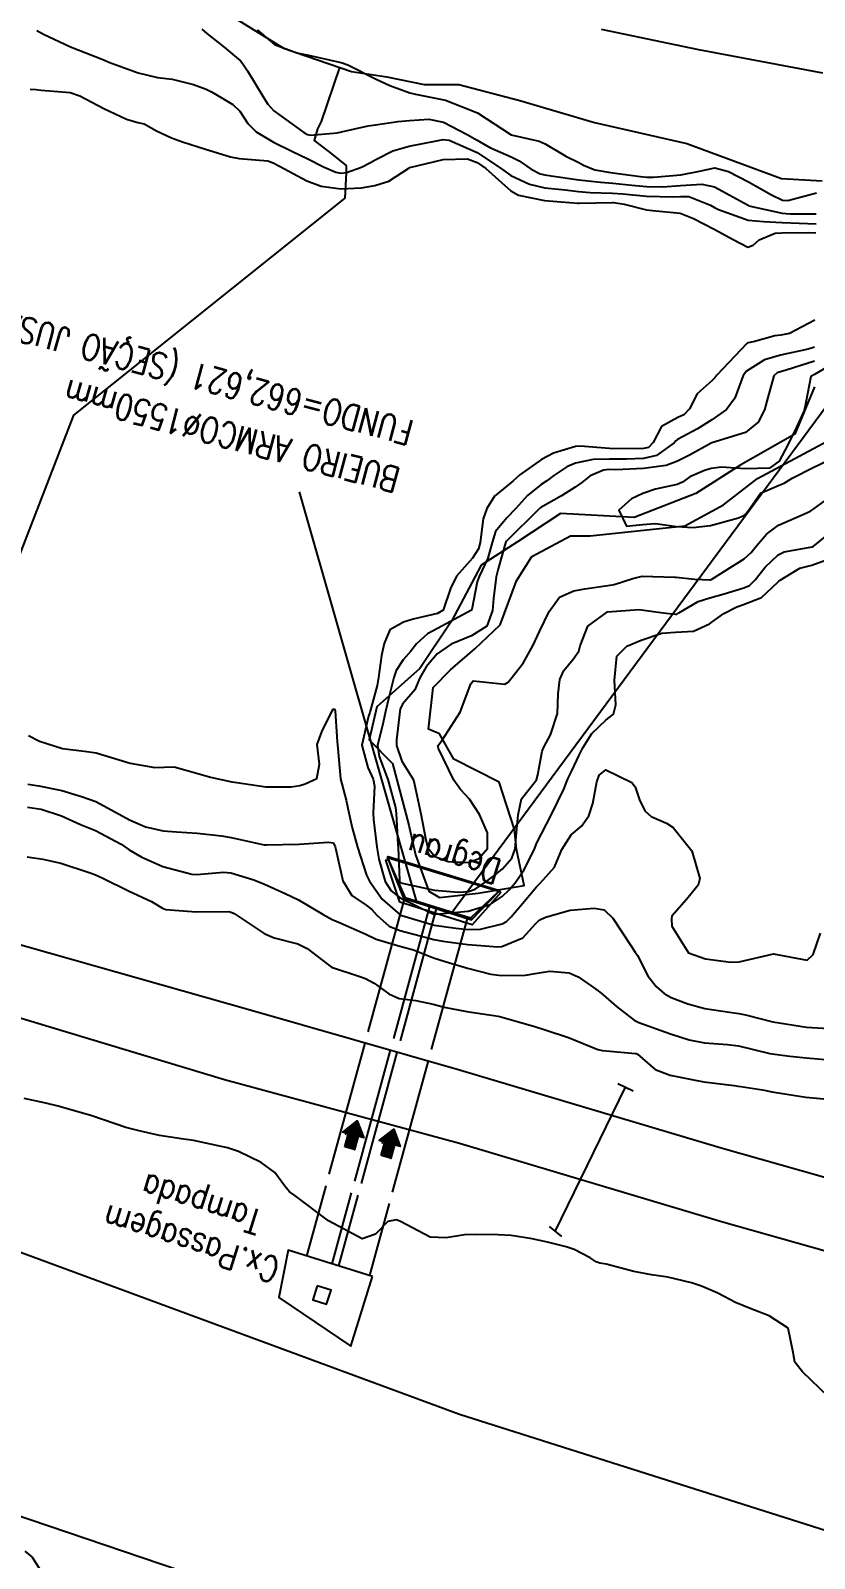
# Model space of a CAD drawing. Header units: metres. Extents: x 292545 to 299085, y 7450245 to 7463078.
# Drawn here: x 295519.6 to 295565.8, y 7462141.5 to 7462231.4 of the extents above; entities that cross this region are included whole.
import ezdxf

# ---------------------------------------------------------------- set-up
doc = ezdxf.new("R2010")
doc.units = ezdxf.units.M
doc.linetypes.add('CONTINUO', pattern=[0])
doc.linetypes.add('TRACEJADO', pattern=[8.7, 8, -0.7])
for name, color, linetype in [('BASE', 45, 'Continuous'), ('BUEIRO', 151, 'Continuous'), ('CAIXA', 45, 'Continuous'), ('Curvas de Nivel 1m', 11, 'Continuous'), ('Curvas de Nivel 5m', 15, 'Continuous'), ('Hidrografia', 140, 'Continuous'), ('Linha Férrea', 20, 'Continuous'), ('Pórtico', 62, 'Continuous'), ('TEXTO', 45, 'Continuous'), ('Vias Primárias', 230, 'Continuous')]:
    doc.layers.add(name, color=color, linetype=linetype)
doc.styles.add('ROMANS', font='romans', dxfattribs={"height": 0.2})
doc.styles.add('SIMPLEX', font='simplex', dxfattribs={"height": 0.2})

msp = doc.modelspace()

# ---------------------------------------------------------------- hatches: boundary and pattern name
at = {"layer": 'TEXTO'}
for points in [[(295538.139, 7462165.703), (295538.358, 7462166.485), (295538.027, 7462166.577), (295538.876, 7462167.24), (295539.258, 7462166.233), (295538.927, 7462166.325), (295538.709, 7462165.544)], [(295540.286, 7462165.199), (295540.505, 7462165.981), (295540.174, 7462166.073), (295541.023, 7462166.736), (295541.405, 7462165.729), (295541.074, 7462165.821), (295540.856, 7462165.04)]]:
    msp.add_hatch(color=256, dxfattribs=at).paths.add_polyline_path(points)

# ---------------------------------------------------------------- linework, layer by layer
at = {"layer": 'BASE', "linetype": 'CONTINUO'}
msp.add_polyline3d([(295539.778, 7462158.073, 667.402), (295534.802, 7462159.619, 667.465), (295534.257, 7462156.842, 667.403), (295538.496, 7462153.972, 667.358)], close=True, dxfattribs=at)
at = {"layer": 'BUEIRO', "linetype": 'TRACEJADO', "flags": 128}
for points in [[(295541.621, 7462180.196), (295535.897, 7462159.279)], [(295543.116, 7462179.787), (295537.378, 7462158.819)], [(295543.511, 7462179.648), (295537.777, 7462158.695)], [(295545.344, 7462179.146), (295539.593, 7462158.131)]]:
    msp.add_lwpolyline(points, dxfattribs=at)
at = {"layer": 'BUEIRO', "linetype": 'CONTINUO'}
msp.add_polyline3d([(295547.334, 7462180.662, 663.114), (295545.645, 7462178.774, 664.972), (295541.378, 7462180.099, 664.951), (295540.56, 7462182.569, 663.156), (295540.697, 7462182.605, 663.156), (295541.602, 7462180.329, 664.911), (295545.607, 7462179.062, 664.958), (295547.255, 7462180.761, 663.125)], close=True, dxfattribs=at)
for points in [[(295540.661, 7462182.715, 662.647), (295540.7, 7462182.792, 662.197), (295547.192, 7462180.806, 662.145), (295547.196, 7462180.716, 662.615)], [(295540.697, 7462182.605, 663.156), (295540.661, 7462182.715, 662.647), (295541.701, 7462180.357, 662.656)], [(295547.196, 7462180.716, 662.615), (295540.661, 7462182.715, 662.647)], [(295545.607, 7462179.062, 664.958), (295545.547, 7462179.153, 662.601), (295541.701, 7462180.357, 662.656), (295541.602, 7462180.329, 664.911)], [(295547.255, 7462180.761, 663.125), (295547.196, 7462180.716, 662.615), (295545.547, 7462179.153, 662.601)]]:
    msp.add_polyline3d(points, dxfattribs=at)
at = {"layer": 'CAIXA', "linetype": 'CONTINUO'}
msp.add_polyline3d([(295536.521, 7462157.524, 667.646), (295536.263, 7462156.712, 667.629), (295537.077, 7462156.454, 667.629), (295537.334, 7462157.267, 667.625)], close=True, dxfattribs=at)
at = {"layer": 'Curvas de Nivel 1m', "flags": 128}
for points, elevation in [([(295520.02, 7462231.382), (295520.412, 7462231.169), (295522.006, 7462230.419), (295523.801, 7462229.717), (295523.995, 7462229.631), (295524.264, 7462229.517), (295525.987, 7462228.877), (295527.12, 7462228.618), (295527.983, 7462228.504), (295529.234, 7462228.204), (295529.978, 7462227.917), (295530.295, 7462227.764), (295530.871, 7462227.437), (295531.561, 7462227.018), (295531.965, 7462226.628), (295532.444, 7462225.909), (295532.93, 7462225.415), (295533.944, 7462224.807), (295535.071, 7462224.253), (295535.93, 7462223.853), (295536.893, 7462223.365), (295537.612, 7462223.046), (295537.919, 7462222.989), (295538.244, 7462223.022), (295539.12, 7462223.338), (295539.65, 7462223.61), (295539.93, 7462223.77), (295540.965, 7462224.292), (295541.936, 7462224.581), (295543.545, 7462224.892), (295543.94, 7462224.97), (295544.29, 7462224.925), (295545.932, 7462224.195), (295547.376, 7462223.245), (295547.919, 7462222.855), (295549.022, 7462222.332), (295549.912, 7462222.123), (295551.107, 7462222.002), (295551.91, 7462221.909), (295552.579, 7462221.85), (295553.909, 7462221.813), (295554.517, 7462221.769), (295555.908, 7462221.638), (295557.445, 7462221.588), (295557.908, 7462221.616), (295558.402, 7462221.607), (295559.668, 7462221.094), (295559.901, 7462220.968), (295560.135, 7462220.852), (295561.89, 7462220.223), (295562.801, 7462220.149), (295563.888, 7462220.078), (295564.884, 7462220.039), (295565.888, 7462220.007)], 663), ([(295529.727, 7462231.453), (295530.019, 7462231.202), (295531.042, 7462230.4), (295531.996, 7462229.598), (295532.144, 7462229.418), (295532.409, 7462228.996), (295533.379, 7462227.406), (295533.612, 7462227.048), (295533.965, 7462226.657), (295535.729, 7462225.382), (295535.951, 7462225.259), (295536.118, 7462225.21), (295537.687, 7462225.354), (295537.954, 7462225.413), (295539.521, 7462225.77), (295539.958, 7462225.834), (295541.258, 7462226.013), (295541.954, 7462226.075), (295543.098, 7462226.151), (295543.953, 7462225.978), (295545.349, 7462225.266), (295545.94, 7462224.925), (295546.688, 7462224.5), (295547.93, 7462223.935), (295548.41, 7462223.715), (295549.11, 7462223.222), (295549.65, 7462222.944), (295549.92, 7462222.877), (295550.297, 7462222.829), (295551.917, 7462222.592), (295553.192, 7462222.448), (295553.915, 7462222.392), (295555.039, 7462222.278), (295555.913, 7462222.194), (295556.873, 7462222.171), (295557.914, 7462222.255), (295559.156, 7462222.342), (295559.914, 7462222.17), (295561.88, 7462221.094), (295561.903, 7462221.083), (295561.935, 7462221.07), (295563.897, 7462220.624), (295564.352, 7462220.587), (295565.896, 7462220.588)], 662), ([(295532.992, 7462231.41), (295534.01, 7462230.559), (295535.328, 7462230.061), (295536.001, 7462229.916), (295537.829, 7462229.519), (295537.995, 7462229.475), (295538.324, 7462229.347), (295539.985, 7462228.52), (295540.793, 7462228.134), (295541.977, 7462227.708), (295542.297, 7462227.626), (295543.973, 7462227.302), (295544.066, 7462227.279), (295545.962, 7462226.541), (295547.943, 7462225.24), (295549.591, 7462224.867), (295549.938, 7462224.714), (295551.154, 7462223.974), (295551.927, 7462223.603), (295552.187, 7462223.447), (295552.865, 7462223.176), (295553.778, 7462223.019), (295553.921, 7462223.002), (295555.56, 7462222.786), (295555.919, 7462222.749), (295556.31, 7462222.745), (295557.92, 7462222.878), (295559.019, 7462223.104), (295559.925, 7462223.29), (295560.73, 7462223.082), (295561.917, 7462222.474), (295563.253, 7462221.713), (295563.906, 7462221.4), (295564.229, 7462221.368), (295565.911, 7462221.83)], 661), ([(295519.633, 7462227.917), (295519.976, 7462227.906), (295520.28, 7462227.87), (295521.975, 7462227.732), (295522.542, 7462227.534), (295523.966, 7462226.79), (295525.302, 7462226.164), (295525.958, 7462225.973), (295526.34, 7462225.877), (295527.056, 7462225.483), (295527.947, 7462225.056), (295528.588, 7462224.819), (295529.937, 7462224.4), (295531.423, 7462223.943), (295531.929, 7462223.848), (295533.618, 7462223.714), (295533.926, 7462223.6), (295534.305, 7462223.396), (295535.915, 7462222.541), (295536.762, 7462222.218), (295537.91, 7462222.064), (295539.125, 7462222.123), (295539.912, 7462222.252), (295540.731, 7462222.505), (295541.923, 7462223.282), (295541.974, 7462223.309), (295543.928, 7462223.779), (295545.372, 7462223.822), (295545.927, 7462223.619), (295546.439, 7462223.255), (295547.91, 7462221.943), (295548.362, 7462221.688), (295549.904, 7462221.367), (295551.868, 7462221.226), (295551.903, 7462221.224), (295551.934, 7462221.22), (295553.904, 7462221.256), (295553.986, 7462221.251), (295554.589, 7462221.16), (295555.898, 7462220.835), (295556.25, 7462220.785), (295557.895, 7462220.622), (295558.677, 7462220.322), (295559.882, 7462219.69), (295561.012, 7462219.079), (295561.869, 7462218.639), (295562.191, 7462218.746), (295562.537, 7462219.063), (295563.483, 7462219.45), (295563.879, 7462219.48), (295565.414, 7462219.493), (295565.88, 7462219.467)], 664), ([(295565.816, 7462214.343), (295564.325, 7462213.56), (295563.807, 7462213.455), (295563.451, 7462213.409), (295562.198, 7462213.066), (295561.871, 7462213), (295561.802, 7462212.97), (295560.038, 7462211.096), (295559.927, 7462210.951), (295559.778, 7462210.778), (295558.881, 7462209.994), (295558.444, 7462209.113), (295558.1, 7462208.765), (295557.748, 7462208.613), (295556.789, 7462208.083), (295556.291, 7462207.134), (295556.015, 7462206.852), (295555.729, 7462206.791), (295555.357, 7462206.773), (295553.729, 7462206.781), (295551.998, 7462206.919), (295551.73, 7462206.91), (295550.421, 7462206.508), (295549.722, 7462206.134), (295548.452, 7462205.229), (295548.052, 7462204.89), (295547.703, 7462204.595), (295546.955, 7462203.987), (295546.496, 7462203.252), (295546.288, 7462202.643), (295546.114, 7462201.255), (295546.025, 7462200.891), (295545.654, 7462200.339), (295544.722, 7462199.274), (295544.368, 7462198.543), (295543.945, 7462197.285), (295543.611, 7462197.078), (295542.164, 7462196.748), (295541.606, 7462196.577), (295540.804, 7462196.115), (295540.461, 7462195.321), (295540.296, 7462194.612), (295540.128, 7462193.324), (295540.051, 7462192.84), (295539.647, 7462191.329), (295539.624, 7462191.248), (295539.54, 7462191.041), (295539.145, 7462189.336), (295539.503, 7462188.012), (295539.811, 7462187.327), (295539.896, 7462186.919), (295539.822, 7462185.327), (295539.831, 7462184.965), (295540.031, 7462183.324), (295540.14, 7462182.625), (295540.526, 7462181.319), (295540.873, 7462180.773), (295541.413, 7462180.358), (295543.245, 7462179.451), (295543.404, 7462179.401), (295543.508, 7462179.392), (295545.406, 7462179.562), (295546.695, 7462179.962), (295547.415, 7462180.424), (295547.826, 7462180.829), (295548.166, 7462181.233), (295548.688, 7462181.974), (295549.305, 7462183.221), (295549.343, 7462183.332), (295549.457, 7462183.598), (295550.285, 7462185.208), (295551.032, 7462186.741), (295551.219, 7462187.194), (295551.299, 7462187.39), (295551.502, 7462187.823), (295551.948, 7462188.755), (295552.156, 7462189.184), (295552.68, 7462190.03), (295553.539, 7462190.823), (295553.969, 7462191.164), (295554.1, 7462191.714), (295554.023, 7462193.163), (295554.166, 7462194.579), (295554.752, 7462195.153), (295555.597, 7462195.507), (295556.799, 7462195.93), (295557.602, 7462195.983), (295558.677, 7462196.034), (295559.607, 7462196.472), (295560.457, 7462197.087), (295561.218, 7462197.477), (295561.621, 7462197.6), (295562.671, 7462198.016), (295563.632, 7462198.914), (295563.693, 7462198.988), (295563.769, 7462199.049), (295564.935, 7462199.745), (295565.646, 7462199.921), (295566.444, 7462200.225)], 664), ([(295565.8, 7462212.746), (295565.411, 7462212.637), (295563.795, 7462212.286), (295562.841, 7462212.011), (295561.786, 7462211.337), (295561.595, 7462211.073), (295561.105, 7462209.738), (295560.614, 7462209.087), (295559.747, 7462208.471), (295558.899, 7462207.951), (295557.735, 7462207.309), (295557.624, 7462207.231), (295557.524, 7462207.122), (295556.491, 7462206.366), (295555.723, 7462206.195), (295554.722, 7462206.154), (295553.723, 7462206.16), (295552.756, 7462206.146), (295551.72, 7462205.922), (295551.21, 7462205.703), (295550.447, 7462205.203), (295550.033, 7462204.882), (295549.705, 7462204.668), (295548.892, 7462204.025), (295548.194, 7462203.232), (295547.678, 7462202.701), (295547.01, 7462201.906), (295546.822, 7462201.248), (295546.572, 7462200.332), (295546.052, 7462199.256), (295545.944, 7462198.951), (295545.614, 7462197.319), (295545.602, 7462197.271), (295543.602, 7462196.188), (295543.011, 7462195.883), (295542.366, 7462195.302), (295542.031, 7462194.863), (295541.583, 7462194.355), (295541.159, 7462193.733), (295541.028, 7462193.315), (295540.734, 7462192.139), (295540.544, 7462191.32), (295540.357, 7462190.499), (295540.07, 7462189.325), (295540.166, 7462188.671), (295540.686, 7462187.318), (295541.128, 7462185.662), (295541.171, 7462185.313), (295541.273, 7462183.494), (295541.281, 7462183.312), (295541.359, 7462181.376), (295541.374, 7462181.31), (295541.392, 7462181.28), (295541.422, 7462181.257), (295541.515, 7462181.216), (295543.418, 7462180.799), (295544.83, 7462180.682), (295545.418, 7462180.724), (295545.811, 7462180.864), (295546.39, 7462181.25), (295546.979, 7462181.695), (295547.435, 7462182.063), (295547.984, 7462182.696), (295548.172, 7462183.233), (295548.277, 7462184.42), (295548.354, 7462185.231), (295548.543, 7462186.169), (295549.367, 7462187.221), (295549.424, 7462187.291), (295549.498, 7462187.583), (295549.76, 7462188.976), (295549.853, 7462189.215), (295550.262, 7462189.94), (295550.67, 7462191.203), (295550.695, 7462192.344), (295550.794, 7462193.202), (295551.036, 7462193.733), (295551.581, 7462194.402), (295551.913, 7462194.862), (295552.001, 7462195.186), (295552.453, 7462196.333), (295553.613, 7462197.17), (295555.452, 7462197.306), (295555.615, 7462197.305), (295556.883, 7462197.127), (295557.612, 7462197.037), (295557.687, 7462197.045), (295557.817, 7462197.118), (295558.937, 7462197.793), (295559.626, 7462197.999), (295560.473, 7462198.245), (295561.636, 7462198.589), (295561.97, 7462198.734), (295562.302, 7462199.063), (295562.892, 7462199.81), (295563.655, 7462200.528), (295564.006, 7462200.698), (295565.662, 7462200.997), (295565.685, 7462201.007), (295565.711, 7462201.029), (295567.679, 7462202.616)], 663), ([(295565.792, 7462211.921), (295564.13, 7462211.388), (295563.785, 7462211.297), (295563.597, 7462211.239), (295563.408, 7462211.054), (295563.044, 7462209.777), (295562.844, 7462209.059), (295562.475, 7462208.333), (295561.739, 7462207.722), (295559.758, 7462207.124), (295559.733, 7462207.115), (295559.709, 7462207.1), (295558.437, 7462206.402), (295557.722, 7462206.037), (295557.059, 7462205.787), (295555.718, 7462205.602), (295554.091, 7462205.539), (295553.717, 7462205.542), (295553.371, 7462205.519), (295552.587, 7462205.181), (295552.099, 7462204.794), (295551.703, 7462204.517), (295550.895, 7462203.998), (295549.684, 7462203.315), (295549.624, 7462203.271), (295549.566, 7462203.212), (295547.664, 7462201.336), (295547.621, 7462201.283), (295547.607, 7462201.241), (295547.179, 7462199.713), (295547.06, 7462199.246), (295546.907, 7462197.964), (295546.844, 7462197.248), (295546.511, 7462196.344), (295545.598, 7462195.756), (295544.401, 7462195.278), (295543.587, 7462194.704), (295542.927, 7462193.949), (295542.562, 7462193.3), (295542.268, 7462192.598), (295541.549, 7462191.748), (295541.409, 7462191.447), (295541.38, 7462191.312), (295541.19, 7462189.649), (295541.191, 7462189.313), (295541.509, 7462188.402), (295542.185, 7462187.303), (295542.394, 7462186.391), (295542.614, 7462185.299), (295542.886, 7462183.868), (295543.038, 7462183.294), (295543.445, 7462182.79), (295544.224, 7462182.496), (295545.441, 7462182.439), (295546.029, 7462182.669), (295546.55, 7462183.249), (295546.536, 7462184.175), (295546.07, 7462185.254), (295545.482, 7462186.152), (295544.946, 7462186.727), (295544.558, 7462187.274), (295543.664, 7462189.145), (295543.631, 7462189.288), (295543.867, 7462189.626), (295544.936, 7462191.269), (295545.56, 7462192.95), (295545.698, 7462193.123), (295547.56, 7462192.918), (295547.759, 7462193.04), (295547.916, 7462193.236), (295548.649, 7462194.157), (295549.225, 7462195.224), (295549.601, 7462196.027), (295550.168, 7462197.204), (295550.788, 7462198.035), (295551.631, 7462198.411), (295552.279, 7462198.538), (295553.636, 7462198.726), (295554.01, 7462198.792), (295555.094, 7462199.148), (295555.644, 7462199.276), (295557.544, 7462199.22), (295557.644, 7462199.208), (295558.738, 7462199.109), (295559.642, 7462199.062), (295559.676, 7462199.066), (295559.754, 7462199.098), (295561.655, 7462200.288), (295562.058, 7462200.665), (295562.389, 7462201.063), (295562.971, 7462201.755), (295563.675, 7462202.271), (295565.38, 7462203.025), (295565.584, 7462203.122), (295565.686, 7462203.194), (295566.749, 7462203.958)], 662), ([(295566.974, 7462211.826), (295565.784, 7462211.144), (295565.571, 7462211.023), (295565.287, 7462209.501), (295565.179, 7462209.029), (295564.741, 7462208.033), (295564.252, 7462207.042), (295563.723, 7462206.037), (295563.147, 7462205.628), (295561.718, 7462205.595), (295560.325, 7462205.697), (295559.718, 7462205.617), (295559.327, 7462205.494), (295558.447, 7462205.113), (295558.02, 7462204.805), (295557.706, 7462204.676), (295556.44, 7462204.395), (295555.698, 7462204.133), (295555.021, 7462203.822), (295554.272, 7462203.161), (295554.735, 7462202.215), (295555.675, 7462202.322), (295556.431, 7462202.377), (295557.674, 7462202.199), (295558.644, 7462202.139), (295559.675, 7462202.265), (295561.318, 7462202.714), (295561.681, 7462202.872), (295561.787, 7462202.964), (295561.858, 7462203.068), (295562.609, 7462204.151), (295563.707, 7462204.634), (295564, 7462204.754), (295564.481, 7462205.038), (295565.719, 7462205.669), (295566.626, 7462206.109)], 661), ([(295519.495, 7462187.035), (295520.125, 7462186.933), (295521.49, 7462186.663), (295522.714, 7462186.302), (295523.481, 7462186.029), (295524.424, 7462185.51), (295525.467, 7462184.933), (295526.418, 7462184.536), (295527.461, 7462184.292), (295528.229, 7462184.237), (295529.46, 7462184.149), (295530.89, 7462184.005), (295531.458, 7462183.908), (295533.39, 7462183.474), (295533.453, 7462183.467), (295533.511, 7462183.466), (295535.454, 7462183.511), (295537.187, 7462183.631), (295537.455, 7462183.585), (295537.543, 7462183.448), (295537.573, 7462183.358), (295537.613, 7462183.195), (295538.028, 7462181.351), (295538.566, 7462180.494), (295539.409, 7462179.926), (295539.728, 7462179.657), (295540.023, 7462179.331), (295540.754, 7462178.677), (295541.394, 7462178.424), (295542.572, 7462178.117), (295543.389, 7462177.901), (295543.911, 7462177.805), (295545.386, 7462177.608), (295547.152, 7462177.476), (295547.385, 7462177.493), (295548.617, 7462177.995), (295549.397, 7462178.834), (295549.58, 7462179.038), (295549.953, 7462179.212), (295551.407, 7462179.62), (295552.831, 7462179.754), (295553.408, 7462179.654), (295553.928, 7462179.165), (295554.986, 7462177.547), (295555.242, 7462177.151), (295555.301, 7462177.079), (295555.371, 7462176.956), (295555.976, 7462175.758), (295556.469, 7462175.133), (295556.944, 7462174.721), (295557.347, 7462174.497), (295558.334, 7462174.119), (295559.34, 7462173.839), (295560.789, 7462173.635), (295561.338, 7462173.557), (295561.733, 7462173.471), (295563.333, 7462173.05), (295565.329, 7462172.753), (295565.632, 7462172.722), (295567.327, 7462172.62)], 666), ([(295519.475, 7462185.694), (295520.28, 7462185.562), (295521.469, 7462185.176), (295522.597, 7462184.666), (295523.461, 7462184.318), (295524.973, 7462183.505), (295525.448, 7462183.185), (295526.198, 7462182.736), (295527.434, 7462182.205), (295529.133, 7462181.748), (295529.427, 7462181.732), (295531.008, 7462181.856), (295531.429, 7462181.816), (295532.786, 7462181.416), (295533.42, 7462181.157), (295534.63, 7462180.607), (295535.411, 7462180.235), (295536.88, 7462179.365), (295537.4, 7462179.069), (295537.866, 7462178.888), (295539.392, 7462178.208), (295539.984, 7462177.926), (295541.385, 7462177.517), (295542.184, 7462177.302), (295543.376, 7462176.826), (295544.052, 7462176.601), (295545.367, 7462176.221), (295546.741, 7462175.867), (295547.361, 7462175.782), (295548.784, 7462175.803), (295549.36, 7462175.897), (295550.201, 7462176.047), (295551.36, 7462175.947), (295551.885, 7462175.712), (295552.655, 7462175.177), (295553.061, 7462174.884), (295553.348, 7462174.649), (295554.131, 7462173.952), (295555.18, 7462173.152), (295555.332, 7462173.076), (295555.455, 7462173.024), (295557.321, 7462172.345), (295558.425, 7462172), (295559.314, 7462171.828), (295560.667, 7462171.732), (295561.312, 7462171.655), (295563.158, 7462171.199), (295563.305, 7462171.172), (295564.348, 7462171.04), (295565.302, 7462170.938), (295567.091, 7462170.793)], 667), ([(295519.441, 7462182.766), (295520.369, 7462182.631), (295521.436, 7462182.395), (295523.1, 7462181.853), (295523.426, 7462181.735), (295523.903, 7462181.515), (295525.416, 7462180.764), (295526.765, 7462180.131), (295527.406, 7462179.746), (295527.601, 7462179.673), (295529.404, 7462179.537), (295531.294, 7462179.541), (295531.404, 7462179.53), (295531.633, 7462179.428), (295533.391, 7462178.264), (295533.996, 7462178.008), (295535.386, 7462177.65), (295535.931, 7462177.375), (295537.367, 7462176.277), (295538.963, 7462175.74), (295539.357, 7462175.614), (295539.877, 7462175.332), (295540.728, 7462174.701), (295541.344, 7462174.427), (295542.335, 7462174.308), (295543.341, 7462174.101), (295543.985, 7462173.925), (295545.337, 7462173.67), (295547.179, 7462173.397), (295547.334, 7462173.355), (295547.746, 7462173.236), (295549.326, 7462172.777), (295549.944, 7462172.591), (295551.317, 7462172.131), (295553.042, 7462171.438), (295553.306, 7462171.367), (295555.251, 7462171.203), (295555.303, 7462171.188), (295555.372, 7462171.149), (295556.424, 7462170.263), (295557.291, 7462169.914), (295558.772, 7462169.621), (295559.287, 7462169.528), (295561.056, 7462169.311), (295561.285, 7462169.279), (295561.46, 7462169.253), (295562.737, 7462169.058), (295563.198, 7462168.967), (295563.282, 7462168.947), (295563.416, 7462168.914), (295565.279, 7462168.631), (295566.75, 7462168.481)], 668), ([(295566.591, 7462151.015), (295565.087, 7462152.465), (295564.63, 7462153.035), (295564.53, 7462153.605), (295564.242, 7462155.039), (295563.124, 7462155.769), (295562.001, 7462156.196), (295561.135, 7462156.548), (295560.099, 7462157.09), (295559.147, 7462157.517), (295558.544, 7462157.711), (295557.152, 7462158.043), (295556.198, 7462158.179), (295555.155, 7462158.364), (295553.533, 7462158.793), (295553.16, 7462158.867), (295552.936, 7462158.949), (295552.584, 7462159.179), (295551.646, 7462159.671), (295551.169, 7462159.829), (295550.07, 7462160.104), (295549.179, 7462160.29), (295547.934, 7462160.48), (295547.182, 7462160.533), (295545.891, 7462160.551), (295545.182, 7462160.523), (295544.107, 7462160.353), (295543.179, 7462160.386), (295541.427, 7462161.308), (295541.194, 7462161.411), (295540.683, 7462161.318), (295539.944, 7462160.566), (295539.177, 7462160.288), (295537.193, 7462161.36), (295535.207, 7462162.838), (295534.884, 7462163.059), (295534.606, 7462163.389), (295534.019, 7462164.196), (295533.227, 7462164.774), (295531.879, 7462165.424), (295531.236, 7462165.643), (295530.957, 7462165.713), (295529.242, 7462166.087), (295528.525, 7462166.18), (295527.246, 7462166.379), (295526.115, 7462166.626), (295525.253, 7462166.834), (295523.263, 7462167.53), (295521.268, 7462168.106), (295520.549, 7462168.278), (295519.273, 7462168.553)], 668), ([(295519.303, 7462141.921), (295519.734, 7462141.568), (295520.214, 7462140.83)], 668)]:
    msp.add_lwpolyline(points, dxfattribs=dict(at, elevation=elevation))
at = {"layer": 'Curvas de Nivel 5m', "elevation": 665, "flags": 128}
msp.add_lwpolyline([(295519.526, 7462189.897), (295520.174, 7462189.563), (295521.519, 7462189.129), (295522.958, 7462188.969), (295523.517, 7462188.889), (295524.419, 7462188.605), (295525.511, 7462188.282), (295526.966, 7462188.027), (295527.508, 7462188.031), (295528.092, 7462188.054), (295529.496, 7462187.659), (295530.231, 7462187.443), (295531.49, 7462187.183), (295531.789, 7462187.128), (295533.488, 7462186.883), (295534.988, 7462186.888), (295535.489, 7462186.97), (295535.816, 7462187.051), (295536.502, 7462187.37), (295536.661, 7462188.213), (295536.517, 7462189.37), (295536.784, 7462190.114), (295537.396, 7462191.361), (295537.456, 7462191.449), (295537.544, 7462191.454), (295537.573, 7462191.36), (295537.692, 7462189.525), (295537.712, 7462189.357), (295537.73, 7462189.146), (295537.885, 7462187.354), (295538.223, 7462186.091), (295538.39, 7462185.346), (295538.583, 7462184.462), (295538.897, 7462183.338), (295539.428, 7462181.692), (295539.595, 7462181.328), (295540.354, 7462180.268), (295541.403, 7462179.357), (295541.498, 7462179.309), (295543.397, 7462178.742), (295544.684, 7462178.559), (295545.395, 7462178.496), (295546.142, 7462178.506), (295547.399, 7462178.827), (295547.671, 7462178.965), (295547.94, 7462179.235), (295548.613, 7462180.026), (295549.421, 7462181.007), (295549.636, 7462181.217), (295550.483, 7462182.159), (295550.917, 7462183.198), (295551.462, 7462184.061), (295552.087, 7462184.564), (295552.515, 7462185.18), (295552.754, 7462185.904), (295552.985, 7462187.175), (295553.11, 7462187.563), (295553.504, 7462187.881), (295555.033, 7462187.147), (295555.237, 7462186.891), (295555.483, 7462186.114), (295555.806, 7462185.475), (295556.188, 7462185.139), (295557.08, 7462184.737), (295557.467, 7462184.484), (295558.567, 7462183.109), (295559.034, 7462181.499), (295558.946, 7462181.105), (295558.265, 7462180.261), (295557.405, 7462179.279), (295557.371, 7462179.12), (295557.396, 7462178.68), (295558.373, 7462177.11), (295559.37, 7462176.769), (295560.867, 7462176.577), (295561.368, 7462176.582), (295563.373, 7462177.05), (295565.37, 7462176.694), (295565.715, 7462177.025), (295566.141, 7462178.269)], dxfattribs=at)
at = {"layer": 'Hidrografia', "elevation": 682.882}
for points in [[(295531.399, 7462232.277), (295534.535, 7462230.335), (295538.549, 7462228.957), (295540.619, 7462228.644), (295542.814, 7462228.206), (295544.853, 7462228.206), (295548.448, 7462227.25), (295552.849, 7462225.957), (295558.285, 7462224.729), (295563.851, 7462222.661), (295566.246, 7462222.531)], [(295537.83, 7462229.204), (295536.76, 7462226.028), (295536.529, 7462225.591), (295536.349, 7462224.898), (295537.171, 7462224.282), (295538.225, 7462223.435), (295538.225, 7462223.024), (295538.148, 7462221.51), (295522.18, 7462208.74), (295517.366, 7462196.377)], [(295565.792, 7462210.417), (295564.627, 7462207.637), (295561.456, 7462205.827), (295558.802, 7462204.147), (295555.178, 7462202.725), (295550.84, 7462202.966), (295548.316, 7462201.286), (295546.181, 7462199.929), (295544.433, 7462196.632), (295542.556, 7462193.853), (295540.032, 7462191.59), (295539.579, 7462189.651), (295540.946, 7462188.252), (295541.917, 7462184.632), (295542.306, 7462182.887), (295543.082, 7462180.754), (295543.729, 7462180.366), (295545.994, 7462180.625), (295548.713, 7462181.077), (295548.26, 7462183.21), (295548.13, 7462184.374), (295547.224, 7462187.153), (295544.571, 7462188.511), (295543.729, 7462189.997), (295543.08, 7462190.279), (295543.339, 7462192.735), (295544.375, 7462193.77), (295545.799, 7462194.998), (295547.287, 7462196.42), (295548.258, 7462199.005), (295549.164, 7462200.427), (295551.429, 7462201.655), (295552.594, 7462201.655), (295558.163, 7462202.242), (295560.428, 7462203.47), (295562.434, 7462205.021), (295566.842, 7462207.37)]]:
    msp.add_lwpolyline(points, dxfattribs=at)
at = {"layer": 'Hidrografia'}
msp.add_lwpolyline([(295553.233, 7462231.449), (295558.965, 7462230.266), (295566.274, 7462228.885)], dxfattribs=at)
at = {"layer": 'Linha Férrea', "linetype": 'Continuous'}
for points in [[(295516.778, 7462178.235), (295532.571, 7462173.756), (295544.903, 7462170.232), (295560.293, 7462165.644), (295580.595, 7462159.904), (295600.937, 7462154.311), (295615.681, 7462149.905), (295641.063, 7462142.31), (295661.151, 7462136.006), (295680.975, 7462128.598), (295701.497, 7462119.737), (295720.468, 7462110.768), (295742.697, 7462098.654), (295763.148, 7462086.283), (295779.671, 7462074.873)], [(295515.11, 7462174.467), (295531.059, 7462169.669), (295544.903, 7462165.917), (295560.31, 7462161.319), (295580.658, 7462155.566), (295600.97, 7462149.689), (295615.665, 7462145.59), (295641.037, 7462138.148), (295660.864, 7462131.519), (295680.71, 7462124.25), (295700.919, 7462115.575), (295719.605, 7462106.581), (295741.595, 7462094.554), (295761.841, 7462082.204), (295778.111, 7462070.945)]]:
    msp.add_lwpolyline(points, dxfattribs=at)
at = {"layer": 'Pórtico'}
for points in [[(295550.534, 7462160.725), (295554.663, 7462169.22)], [(295554.212, 7462169.437), (295555.114, 7462169.003)], [(295550.166, 7462161.012), (295550.903, 7462160.438)]]:
    msp.add_lwpolyline(points, dxfattribs=at)
at = {"layer": 'TEXTO', "linetype": 'CONTINUO', "flags": 128}
for points in [[(295538.891, 7462166.194), (295538.477, 7462166.929)], [(295538.933, 7462166.324), (295538.557, 7462166.991)], [(295539.069, 7462166.286), (295538.637, 7462167.053)], [(295539.205, 7462166.248), (295538.717, 7462167.115)], [(295539.114, 7462166.613), (295538.796, 7462167.177)], [(295538.079, 7462166.618), (295538.115, 7462166.552)], [(295538.158, 7462166.68), (295538.252, 7462166.514)], [(295538.776, 7462165.786), (295538.238, 7462166.742)], [(295538.542, 7462165.59), (295538.252, 7462166.106)], [(295538.678, 7462165.552), (295538.29, 7462166.242)], [(295538.814, 7462165.922), (295538.318, 7462166.804)], [(295538.738, 7462165.65), (295538.328, 7462166.378)], [(295538.853, 7462166.058), (295538.398, 7462166.866)], [(295540.226, 7462166.114), (295540.262, 7462166.048)], [(295540.305, 7462166.176), (295540.399, 7462166.01)], [(295540.923, 7462165.282), (295540.385, 7462166.238)], [(295540.961, 7462165.418), (295540.465, 7462166.3)], [(295541, 7462165.554), (295540.545, 7462166.363)], [(295541.038, 7462165.69), (295540.624, 7462166.425)], [(295541.08, 7462165.82), (295540.704, 7462166.487)], [(295541.216, 7462165.782), (295540.784, 7462166.549)], [(295541.352, 7462165.744), (295540.864, 7462166.611)], [(295541.261, 7462166.11), (295540.943, 7462166.674)], [(295538.27, 7462165.666), (295538.176, 7462165.834)], [(295538.406, 7462165.628), (295538.214, 7462165.97)], [(295540.417, 7462165.162), (295540.323, 7462165.33)], [(295540.553, 7462165.124), (295540.361, 7462165.466)], [(295540.689, 7462165.086), (295540.399, 7462165.602)], [(295540.825, 7462165.048), (295540.437, 7462165.738)], [(295540.885, 7462165.146), (295540.475, 7462165.874)]]:
    msp.add_lwpolyline(points, dxfattribs=at)
at = {"layer": 'TEXTO', "linetype": 'CONTINUO'}
for points in [[(295544.388, 7462179.42, 0), (295591.839, 7462243.529, 0)], [(295542.407, 7462180.049, 0), (295535.487, 7462204.238, 0)]]:
    msp.add_polyline3d(points, dxfattribs=at)
for points in [[(295538.139, 7462165.703, 0), (295538.358, 7462166.485, 0), (295538.027, 7462166.577, 0), (295538.876, 7462167.24, 0), (295539.258, 7462166.233, 0), (295538.927, 7462166.325, 0), (295538.709, 7462165.544, 0)], [(295540.286, 7462165.199, 0), (295540.505, 7462165.981, 0), (295540.174, 7462166.073, 0), (295541.023, 7462166.736, 0), (295541.405, 7462165.729, 0), (295541.074, 7462165.821, 0), (295540.856, 7462165.04, 0)]]:
    msp.add_polyline3d(points, close=True, dxfattribs=at)
at = {"layer": 'TEXTO'}
for p in [(295538.709, 7462165.544), (295540.856, 7462165.04)]:
    msp.add_point(p, dxfattribs=at)
at = {"layer": 'Vias Primárias'}
for points, elevation in [([(295202.249, 7462384.066), (295215.891, 7462369.281), (295231.702, 7462352.969), (295252.528, 7462335.535), (295281.684, 7462310.696), (295323.317, 7462269.083, 0.032873), (295361.523, 7462235.611, 0.055163), (295401.654, 7462211.364), (295457.69, 7462182.145), (295544.903, 7462149.987)], 699.678), ([(295306.823, 7462046.796), (295308.806, 7462057.022, -0.32934), (295318.274, 7462065.718), (295344.836, 7462072.11), (295369.4, 7462079.921, 0.049824), (295392.54, 7462093.574, 0.039769), (295411.994, 7462110.95, 0.054651), (295418.414, 7462117.68, -0.43331), (295429.418, 7462118.788, 0.384862), (295445.313, 7462119.767, 0.085465), (295462.793, 7462132.605, 0.062581), (295476.092, 7462144.808, -0.15044), (295492.743, 7462150.669, -0.072891), (295515.211, 7462145.263), (295544.903, 7462135.209), (295555.538, 7462132.102, -0.407323), (295561.806, 7462120.973, -0.075742), (295558.792, 7462114.073), (295505.807, 7462012.408), (295481.769, 7461970.017)], 685.199)]:
    msp.add_lwpolyline(points, format="xyb", dxfattribs=dict(at, elevation=elevation))
at = {"layer": 'Vias Primárias', "elevation": 699.678}
msp.add_lwpolyline([(295544.903, 7462149.987), (295568.517, 7462142.492)], dxfattribs=at)

# ---------------------------------------------------------------- texts
at = {"layer": 'TEXTO', "width": 0.8}
for s, height, rotation, style, p in [('FUNDO=662,621 (SEÇÃO JUSANTE)', 1.5, 165, 'ROMANS', (295542.288, 7462208.396)), ('BUEIRO ARMCOØ1550mm', 1.5, 165, 'ROMANS', (295541.499, 7462205.605)), ('Degrau', 1.5, 163.14778, 'ROMANS', (295547.461, 7462182.555)), ('112', 0.06, 74.37047, 'SIMPLEX', (295538.223, 7462166.406)), ('115', 0.06, 74.37047, 'SIMPLEX', (295540.37, 7462165.902)), ('Tampada', 1.5, 162.37665, 'ROMANS', (295533.383, 7462161.937)), ('Cx.Passagem', 1.5, 162.37665, 'ROMANS', (295534.419, 7462159.084))]:
    msp.add_text(s, height=height, rotation=rotation, dxfattribs=dict(at, style=style)).set_placement(p)

doc.saveas('drawing.dxf')
